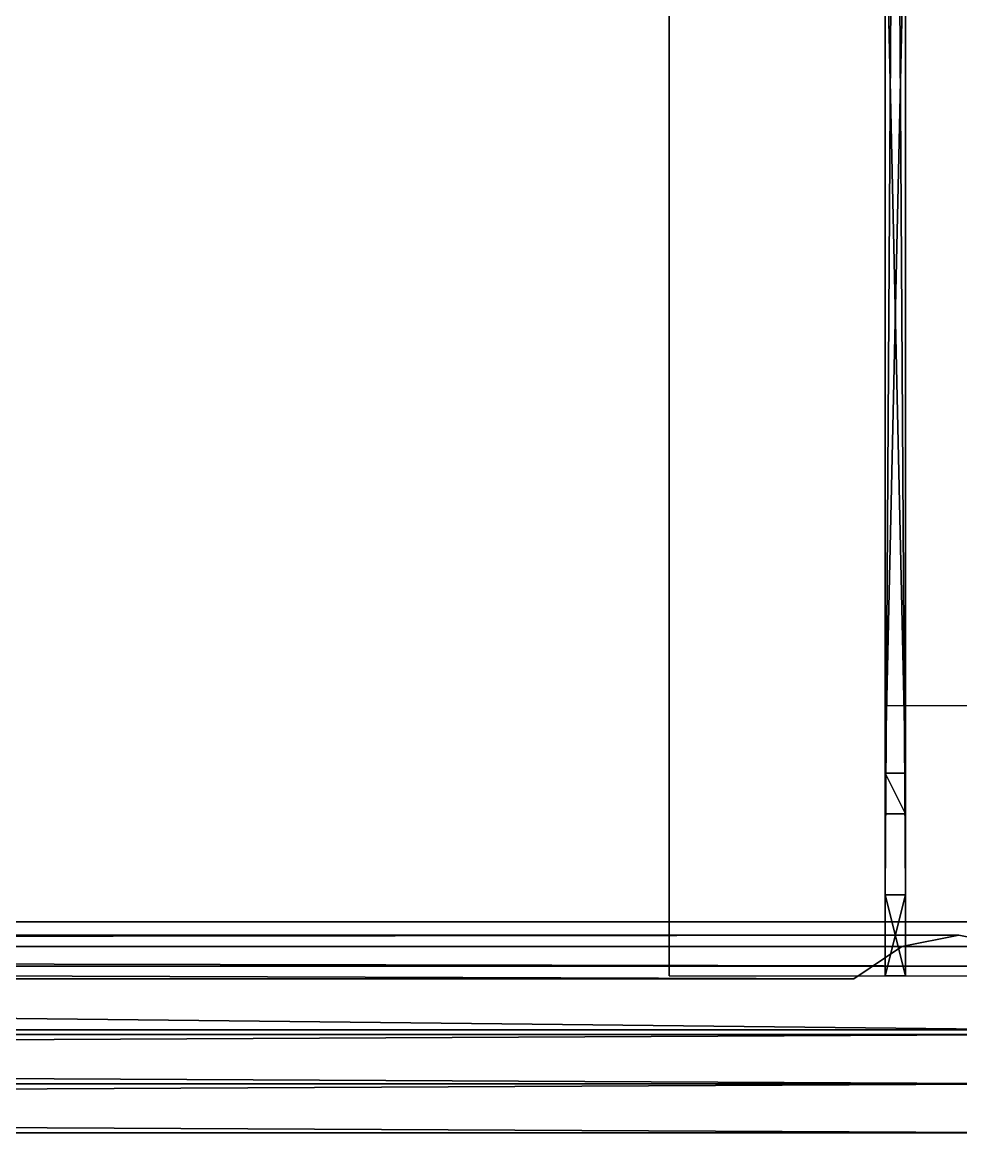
# Model space of a CAD drawing. Header units: centimetres. Extents: x -66.3 to 12.3, y -19.3 to 19.3.
# Drawn here: x 1.74 to 8.69, y -17.86 to -9.64 of the extents above; entities that cross this region are included whole.
import ezdxf

# ---------------------------------------------------------------- set-up
doc = ezdxf.new("R2010")
doc.units = ezdxf.units.CM
doc.layers.add('chrom', color=9, linetype='Continuous', true_color=0xbebebe)
doc.layers.add('reinweiss', color=254, linetype='Continuous', true_color=0xdddddd)

# ---------------------------------------------------------------- blocks, each defined once
blk = doc.blocks.new('GeometrySelector_19HIY994')
for points in [[(2.35, -16.3, 0.4), (2.35, 16.2, 0.4), (-0.85, 16.2, 0.4)], [(-0.85, -16.3, 0.4), (2.35, -16.3, 0.4), (-0.85, 16.2, 0.4)], [(0.6, 15.6, -0.9), (0.75, 15.6, -0.9), (0.75, 16.2, -1.5)], [(0.6, 16.2, -1.5), (0.6, 15.6, -0.9), (0.75, 16.2, -1.5)], [(0.6, 16.2, -1.5), (0.75, 16.2, -1.5), (0.75, 16.2, -4.4)], [(0.6, 16.2, -4.4), (0.6, 16.2, -1.5), (0.75, 16.2, -4.4)], [(0.6, 16.2, -4.4), (0.75, 16.2, -4.4), (0.75, 15.6, -5)], [(0.6, 15.6, -5), (0.6, 16.2, -4.4), (0.75, 15.6, -5)], [(0.6, -8.8, -1.5), (0.6, 15.6, -0.9), (0.6, 16.2, -1.5)], [(0.6, 16.2, -2.1), (0.6, -8.8, -2.1), (0.6, -8.8, -1.5)], [(0.6, 16.2, -1.5), (0.6, 16.2, -2.1), (0.6, -8.8, -1.5)], [(0.6, 16.2, -2.4), (0.6, 15, -2.4), (0.6, 14.7, -2.1)], [(0.6, 16.2, -2.1), (0.6, 16.2, -2.4), (0.6, 14.7, -2.1)], [(0.6, 16.2, -3.5), (0.6, 15, -3.5), (0.6, 15, -2.4)], [(0.6, 16.2, -2.4), (0.6, 16.2, -3.5), (0.6, 15, -2.4)], [(0.6, 16.2, -4.4), (0.6, 15.6, -5), (0.6, -8.8, -4.4)], [(0.6, -8.8, -4.4), (0.6, -8.8, -3.8), (0.6, 16.2, -3.8)], [(0.6, -8.8, -4.4), (0.6, 16.2, -3.8), (0.6, 16.2, -4.4)], [(0.6, 14.7, -3.8), (0.6, 15, -3.5), (0.6, 16.2, -3.5)], [(0.6, 14.7, -3.8), (0.6, 16.2, -3.5), (0.6, 16.2, -3.8)], [(0.75, 16.2, -3.5), (0.75, 15, -3.5), (0.75, 14.7, -3.8)], [(0.75, 16.2, -3.8), (0.75, 16.2, -3.5), (0.75, 14.7, -3.8)], [(0.75, 16.2, -3.8), (0.75, -8.8, -3.8), (0.75, -8.8, -4.4)], [(0.75, 16.2, -4.4), (0.75, 16.2, -3.8), (0.75, -8.8, -4.4)], [(0.75, -8.8, -4.4), (0.75, 15.6, -5), (0.75, 16.2, -4.4)], [(0.75, 15, -2.4), (0.75, 15, -3.5), (0.75, 16.2, -3.5)], [(0.75, 15, -2.4), (0.75, 16.2, -3.5), (0.75, 16.2, -2.4)], [(0.75, 14.7, -2.1), (0.75, 15, -2.4), (0.75, 16.2, -2.4)], [(0.75, 14.7, -2.1), (0.75, 16.2, -2.4), (0.75, 16.2, -2.1)], [(0.75, -8.8, -1.5), (0.75, -8.8, -2.1), (0.75, 16.2, -2.1)], [(0.75, -8.8, -1.5), (0.75, 16.2, -2.1), (0.75, 16.2, -1.5)], [(0.75, 16.2, -1.5), (0.75, 15.6, -0.9), (0.75, -8.8, -1.5)], [(2.35, -16.3, 1.1), (2.35, 16.2, 1.1), (2.35, 16.2, 0.4)], [(2.35, 16.2, 0.4), (2.35, -16.3, 1.1), (2.35, -16.3, 0.4)], [(0.75, 15.6, -5), (0.75, -8.2, -5), (0.6, -8.2, -5)], [(0.6, 15.6, -5), (0.75, 15.6, -5), (0.6, -8.2, -5)], [(0.75, -8.2, -0.9), (0.75, 15.6, -0.9), (0.6, 15.6, -0.9)], [(0.6, -8.2, -0.9), (0.75, -8.2, -0.9), (0.6, 15.6, -0.9)], [(0.6, -8.8, -1.5), (0.6, -8.2, -0.9), (0.6, 15.6, -0.9)], [(0.6, 15.6, -5), (0.6, -8.2, -5), (0.6, -8.8, -4.4)], [(0.75, -8.8, -4.4), (0.75, -8.2, -5), (0.75, 15.6, -5)], [(0.75, 15.6, -0.9), (0.75, -8.2, -0.9), (0.75, -8.8, -1.5)], [(0.6, 15, -3.5), (0.6, 14.7, -3.8), (0.75, 14.7, -3.8)], [(0.6, 15, -3.5), (0.75, 14.7, -3.8), (0.75, 15, -3.5)], [(0.75, 15, -2.4), (0.6, 15, -2.4), (0.6, 15, -3.5)], [(0.75, 15, -2.4), (0.6, 15, -3.5), (0.75, 15, -3.5)], [(0.75, 14.7, -2.1), (0.6, 14.7, -2.1), (0.6, 15, -2.4)], [(0.75, 14.7, -2.1), (0.6, 15, -2.4), (0.75, 15, -2.4)], [(0.6, 14.7, -2.1), (0.75, 14.7, -2.1), (0.75, 7.9, -2.1)], [(0.6, 7.9, -2.1), (0.6, 14.7, -2.1), (0.75, 7.9, -2.1)], [(0.75, 14.7, -3.8), (0.6, 14.7, -3.8), (0.6, 7.9, -3.8)], [(0.75, 7.9, -3.8), (0.75, 14.7, -3.8), (0.6, 7.9, -3.8)], [(-0.85, 14.2, -5.3), (0.75, 14.2, -5.3), (0.75, -7.8, -5.3)], [(-0.85, 14.2, -5.3), (0.75, -7.8, -5.3), (-0.85, -7.8, -5.3)]]:
    blk.add_3dface(points)
blk = doc.blocks.new('einschubtuergelenk_r_19HIY99')
at = {"layer": 'chrom'}
blk.add_blockref('GeometrySelector_19HIY994', (0, 0), dxfattribs=at)
blk = doc.blocks.new('GeometrySelector_19HIY995')
for points in [[(-36.35, 16.35, 0.4), (36.35, 16.35, 0.4), (36.35, 16.35, -0.4)], [(-36.35, 16.35, 0.4), (36.35, 16.35, -0.4), (-36.35, 16.35, -0.4)], [(36.35, -16.35, -0.4), (36.35, -16.35, 0.4), (-36.35, -16.35, 0.4)], [(-36.35, -16.35, -0.4), (36.35, -16.35, -0.4), (-36.35, -16.35, 0.4)]]:
    blk.add_3dface(points)
blk = doc.blocks.new('einschubtuer350_19HIY99')
at = {"layer": 'reinweiss'}
blk.add_blockref('GeometrySelector_19HIY995', (0, 0), dxfattribs=at)
blk = doc.blocks.new('blech350_750_19HIY99')
at = {"layer": 'reinweiss'}
for points in [[(-36.367, -16.6289, 0.6717), (36.367, -16.6289, 0.6717), (36.367, 16.6289, 0.6718)], [(-36.367, 16.6289, 0.6718), (-36.367, -16.6289, 0.6717), (36.367, 16.6289, 0.6718)], [(36.367, 16.6289, 0.6718), (36.367, -16.6289, 0.6717), (-36.367, -16.6289, 0.6717)], [(36.367, 16.6289, 0.6718), (-36.367, -16.6289, 0.6717), (-36.367, 16.6289, 0.6718)], [(35.6953, -16.4, 0), (36.1162, -16.4837, 0.421), (-36.1162, -16.4837, 0.421)], [(-35.6953, -16.4, 0), (35.6953, -16.4, 0), (-36.1162, -16.4837, 0.421)], [(-36.1162, -16.4837, 0.421), (36.1162, -16.4837, 0.421), (35.6953, -16.4, 0)], [(-36.1162, -16.4837, 0.421), (35.6953, -16.4, 0), (-35.6953, -16.4, 0)], [(35.6953, -16.4, 0), (-35.6953, -16.4, 0), (-35.2743, -16.4837, -0.421)], [(-35.2743, -16.4837, -0.421), (-35.6953, -16.4, 0), (35.6953, -16.4, 0)], [(35.6953, -16.4, 0), (-35.2743, -16.4837, -0.421), (35.2743, -16.4837, -0.421)], [(35.2743, -16.4837, -0.421), (-35.2743, -16.4837, -0.421), (35.6953, -16.4, 0)], [(36.367, -16.6289, 0.6717), (-36.367, -16.6289, 0.6717), (-36.1162, -16.4837, 0.421)], [(-36.1162, -16.4837, 0.421), (-36.367, -16.6289, 0.6717), (36.367, -16.6289, 0.6717)], [(36.367, -16.6289, 0.6717), (-36.1162, -16.4837, 0.421), (36.1162, -16.4837, 0.421)], [(36.1162, -16.4837, 0.421), (-36.1162, -16.4837, 0.421), (36.367, -16.6289, 0.6717)], [(34.9175, -16.7222, -0.7778), (35.2743, -16.4837, -0.421), (-35.2743, -16.4837, -0.421)], [(-34.9175, -16.7222, -0.7778), (34.9175, -16.7222, -0.7778), (-35.2743, -16.4837, -0.421)], [(-35.2743, -16.4837, -0.421), (35.2743, -16.4837, -0.421), (34.9175, -16.7222, -0.7778)], [(-35.2743, -16.4837, -0.421), (34.9175, -16.7222, -0.7778), (-34.9175, -16.7222, -0.7778)]]:
    blk.add_3dface(points, dxfattribs=at)
blk = doc.blocks.new('blech350_750_19HIY991')
at = {"layer": 'reinweiss'}
for points in [[(-36.367, -16.6289, 0.6717), (36.367, -16.6289, 0.6717), (36.367, 16.6289, 0.6718)], [(-36.367, 16.6289, 0.6718), (-36.367, -16.6289, 0.6717), (36.367, 16.6289, 0.6718)], [(36.367, 16.6289, 0.6718), (36.367, -16.6289, 0.6717), (-36.367, -16.6289, 0.6717)], [(36.367, 16.6289, 0.6718), (-36.367, -16.6289, 0.6717), (-36.367, 16.6289, 0.6718)], [(35.6953, -16.4, 0), (36.1162, -16.4837, 0.421), (-36.1162, -16.4837, 0.421)], [(-35.6953, -16.4, 0), (35.6953, -16.4, 0), (-36.1162, -16.4837, 0.421)], [(-36.1162, -16.4837, 0.421), (36.1162, -16.4837, 0.421), (35.6953, -16.4, 0)], [(-36.1162, -16.4837, 0.421), (35.6953, -16.4, 0), (-35.6953, -16.4, 0)], [(35.6953, -16.4, 0), (-35.6953, -16.4, 0), (-35.2743, -16.4837, -0.421)], [(-35.2743, -16.4837, -0.421), (-35.6953, -16.4, 0), (35.6953, -16.4, 0)], [(35.6953, -16.4, 0), (-35.2743, -16.4837, -0.421), (35.2743, -16.4837, -0.421)], [(35.2743, -16.4837, -0.421), (-35.2743, -16.4837, -0.421), (35.6953, -16.4, 0)], [(36.367, -16.6289, 0.6717), (-36.367, -16.6289, 0.6717), (-36.1162, -16.4837, 0.421)], [(-36.1162, -16.4837, 0.421), (-36.367, -16.6289, 0.6717), (36.367, -16.6289, 0.6717)], [(36.367, -16.6289, 0.6717), (-36.1162, -16.4837, 0.421), (36.1162, -16.4837, 0.421)], [(36.1162, -16.4837, 0.421), (-36.1162, -16.4837, 0.421), (36.367, -16.6289, 0.6717)], [(34.9175, -16.7222, -0.7778), (35.2743, -16.4837, -0.421), (-35.2743, -16.4837, -0.421)], [(-34.9175, -16.7222, -0.7778), (34.9175, -16.7222, -0.7778), (-35.2743, -16.4837, -0.421)], [(-35.2743, -16.4837, -0.421), (35.2743, -16.4837, -0.421), (34.9175, -16.7222, -0.7778)], [(-35.2743, -16.4837, -0.421), (34.9175, -16.7222, -0.7778), (-34.9175, -16.7222, -0.7778)]]:
    blk.add_3dface(points, dxfattribs=at)
blk = doc.blocks.new('GeometrySelector_19HIY9913')
for points in [[(-0.877686, -36.367, -0.363549), (-0.95, -36.367, 0), (-0.95, 36.367, 0)], [(-0.95, -36.367, 0), (-0.877686, 36.367, 0.363549), (-0.95, 36.367, 0)], [(0.877686, -36.367, 0.363549), (0.95, -36.367, 0), (0.95, 36.367, 0)], [(0.877686, -36.367, 0.363549), (0.95, 36.367, 0), (0.877686, 36.367, 0.363549)], [(0.95, -36.367, 0), (0.877686, -36.367, -0.363549), (0.877686, 36.367, -0.363549)], [(0.95, -36.367, 0), (0.877686, 36.367, -0.363549), (0.95, 36.367, 0)]]:
    blk.add_3dface(points)
blk = doc.blocks.new('rohr750_19HIY991')
at = {"layer": 'chrom'}
blk.add_blockref('GeometrySelector_19HIY9913', (0, 0), dxfattribs=at)
blk = doc.blocks.new('rohr750_19HIY993')
at = {"layer": 'chrom'}
blk.add_blockref('GeometrySelector_19HIY9913', (0, 0), dxfattribs=at)

msp = doc.modelspace()

# ---------------------------------------------------------------- block references
for name, p in [('blech350_750_19HIY99', (-27.0171, 0, 38)), ('blech350_750_19HIY991', (-27.0171, 0, 3))]:
    msp.add_blockref(name, p)
at = {"rotation": 180}
msp.add_blockref('einschubtuergelenk_r_19HIY99', (8.8829, -0.5, 36.6), dxfattribs=at)
at = {"extrusion": (0, -1, 6.12323e-17), "rotation": 180}
msp.add_blockref('einschubtuer350_19HIY99', (-27.0171, 20.6, 16.7), dxfattribs=at)
at = {"extrusion": (0, 1, 6.12323e-17)}
for name, p, rotation in [('rohr750_19HIY991', (27.0171, 38, -17.5), 90.00000000000001), ('rohr750_19HIY993', (27.0171, 3, -17.5), 270)]:
    msp.add_blockref(name, p, dxfattribs=dict(at, rotation=rotation))

doc.saveas('drawing.dxf')
